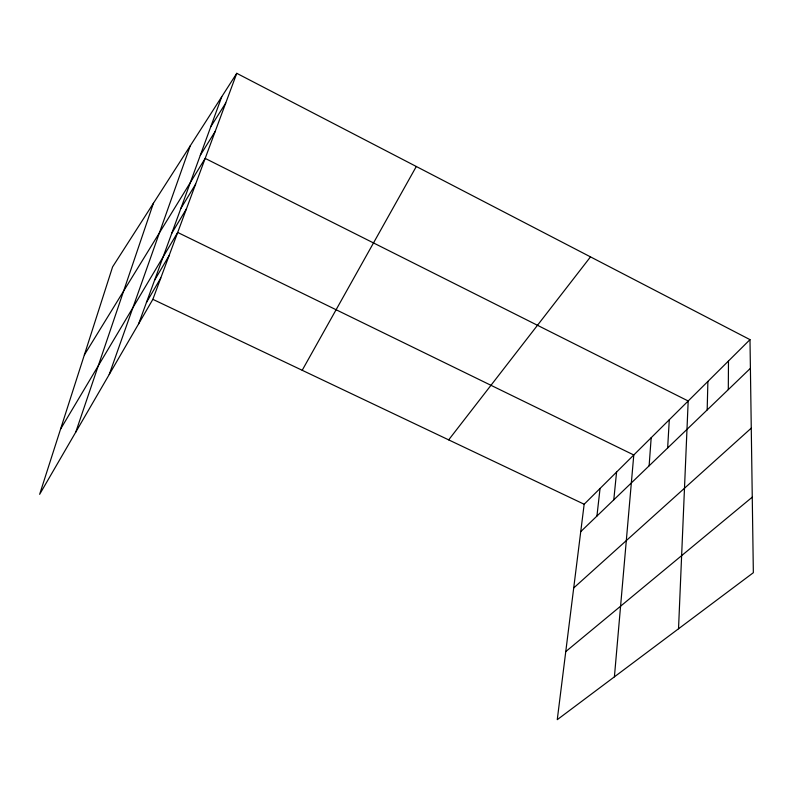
<?xml version="1.0" encoding="UTF-8"?>
<svg xmlns="http://www.w3.org/2000/svg" width="793" height="793" viewBox="0 0 793 793"><rect width="100%" height="100%" fill="white"/><g stroke="black" fill="none" stroke-linecap="round" stroke-linejoin="round"><path stroke-width="1.19" d="M728.301 389.601L728.48 360.993M707.178 409.931L707.891 381.423M678.53 628.78L688.185 400.99L205.179 158.392L84.355 354.917M667.647 447.986L669.292 419.735M649.12 465.828L651.182 437.716M614.406 676.845L633.785 454.984L177.691 232.448L60.555 429.122M613.782 499.838L616.577 472.063M596.931 516.055L600.053 488.468M749.99 339.642L584.163 504.239L557.261 719.677L753.35 572.695L749.99 339.642L236.76 73.323L112.586 266.904L39.65 494.326L152.861 299.338L236.76 73.323M75.761 432.135L153.406 203.266M109.236 374.474L190.221 145.872M138.626 323.841L221.753 96.716M302.202 370.281L416.305 166.49M146.437 302.5L160.781 277.986M154.605 280.197L169.048 255.713M171.794 233.211L186.454 208.846M180.863 208.45L195.603 184.194M200.312 155.299L215.21 131.38M210.769 126.741L225.727 103.05M448.679 439.867L590.498 256.882M580.744 531.637L750.406 368.329M573.706 587.95L751.268 428.131M565.756 651.598L752.26 497.152M152.861 299.338L584.163 504.239"/></g></svg>
